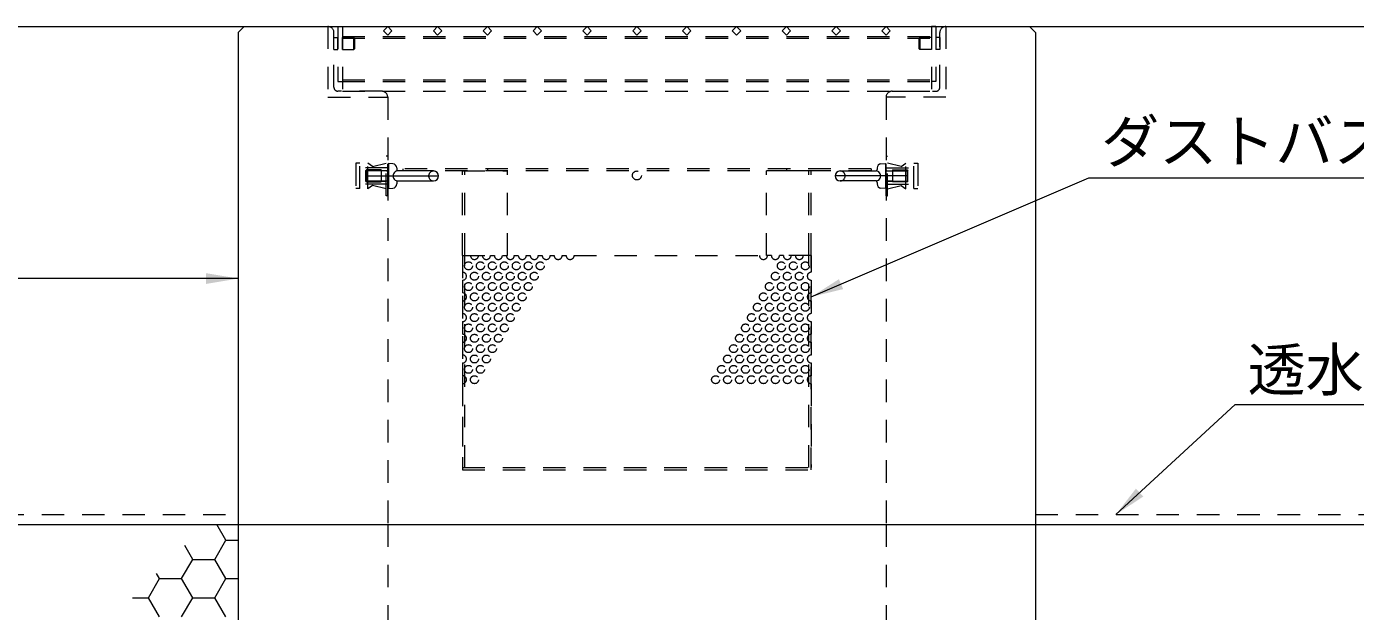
# Model space of a CAD drawing. Units: millimetres at full size, sheet at 1:30; details may follow other scales. Extents: x 47825 to 82541, y -23349 to -5561.
# Drawn here: x 52340 to 53673, y -18002 to -17415 of the extents above; entities that cross this region are included whole.
import ezdxf
from ezdxf.enums import TextEntityAlignment as Align

# ---------------------------------------------------------------- set-up
doc = ezdxf.new("R2010")
doc.units = ezdxf.units.MM
doc.header["$LTSCALE"] = 30
doc.linetypes.add('DASHED_SPACED', pattern=[12, 6, -6])
doc.linetypes.add('USER1', pattern=[1.35, 0.75, -0.6])
for name, color, linetype, lineweight in [('AG', 7, 'USER1', 9), ('L', 6, 'USER1', 9), ('ハッチング', 7, 'Continuous', 5), ('寸法線', 7, 'Continuous', 9), ('本体', 2, 'USER1', 13), ('補助線', 8, 'USER1', 5)]:
    doc.layers.add(name, color=color, linetype=linetype, lineweight=lineweight)
doc.styles.add('ＭＳ ゴシック', font='')
doc.styles.get('ＭＳ ゴシック').set_extended_font_data('MS Gothic')

# ---------------------------------------------------------------- blocks, each defined once
blk = doc.blocks.new('filled_arrow')
at = {"color": 0, "linetype": 'Continuous', "lineweight": -2}
blk.add_solid([(7.5, 1.25), (0, 0), (7.5, -1.25)], dxfattribs=at)

msp = doc.modelspace()

# ---------------------------------------------------------------- linework, layer by layer
at = {"layer": 'AG'}
for p, q in [((52652.33, -17414.6), (52656.83, -17414.6)), ((52652.33, -17414.6), (52652.33, -17469.6)), ((52656.83, -17414.6), (53247.83, -17414.6)), ((52656.83, -17414.6), (52656.83, -17479.6)), ((52656.83, -17414.6), (52658.83, -17414.6)), ((52656.83, -17414.6), (52656.83, -17469.6)), ((52702.33, -17414.6), (52698.09, -17418.84)), ((52706.57, -17418.84), (52702.33, -17414.6)), ((52705.33, -17414.6), (52707.33, -17414.6)), ((52747.13, -17414.6), (52749.33, -17414.6)), ((52752.33, -17414.6), (52748.09, -17418.84)), ((52756.57, -17418.84), (52752.33, -17414.6)), ((52755.33, -17414.6), (52757.33, -17414.6)), ((52802.33, -17414.6), (52798.09, -17418.84)), ((52806.57, -17418.84), (52802.33, -17414.6)), ((52852.33, -17414.6), (52848.09, -17418.84)), ((52856.57, -17418.84), (52852.33, -17414.6)), ((52902.33, -17414.6), (52898.09, -17418.84)), ((52906.57, -17418.84), (52902.33, -17414.6)), ((52952.33, -17414.6), (52948.09, -17418.84)), ((52956.57, -17418.84), (52952.33, -17414.6)), ((52981.93, -17414.6), (52983.93, -17414.6)), ((53002.33, -17414.6), (52998.09, -17418.84)), ((53006.57, -17418.84), (53002.33, -17414.6)), ((53052.33, -17414.6), (53048.09, -17418.84)), ((53056.57, -17418.84), (53052.33, -17414.6)), ((53062.93, -17414.6), (53064.93, -17414.6)), ((53102.33, -17414.6), (53098.09, -17418.84)), ((53106.57, -17418.84), (53102.33, -17414.6)), ((53147.13, -17414.6), (53149.33, -17414.6)), ((53152.33, -17414.6), (53148.09, -17418.84)), ((53156.57, -17418.84), (53152.33, -17414.6)), ((53202.33, -17414.6), (53198.09, -17418.84)), ((53206.57, -17418.84), (53202.33, -17414.6)), ((53247.83, -17414.6), (53247.83, -17479.6)), ((53252.33, -17414.6), (53247.83, -17414.6)), ((53247.83, -17414.6), (53247.83, -17469.6)), ((53252.33, -17414.6), (53252.33, -17469.6)), ((52656.83, -17424.6), (53247.83, -17424.6)), ((52656.83, -17426.1), (53247.83, -17426.1)), ((52698.09, -17418.84), (52702.33, -17423.09)), ((52702.33, -17423.09), (52706.57, -17418.84)), ((52748.09, -17418.84), (52752.33, -17423.09)), ((52752.33, -17423.09), (52756.57, -17418.84)), ((52798.09, -17418.84), (52802.33, -17423.09)), ((52802.33, -17423.09), (52806.57, -17418.84)), ((52848.09, -17418.84), (52852.33, -17423.09)), ((52852.33, -17423.09), (52856.57, -17418.84)), ((52898.09, -17418.84), (52902.33, -17423.09)), ((52902.33, -17423.09), (52906.57, -17418.84)), ((52948.09, -17418.84), (52952.33, -17423.09)), ((52952.33, -17423.09), (52956.57, -17418.84)), ((52998.09, -17418.84), (53002.33, -17423.09)), ((53002.33, -17423.09), (53006.57, -17418.84)), ((53048.09, -17418.84), (53052.33, -17423.09)), ((53052.33, -17423.09), (53056.57, -17418.84)), ((53098.09, -17418.84), (53102.33, -17423.09)), ((53102.33, -17423.09), (53106.57, -17418.84)), ((53148.09, -17418.84), (53152.33, -17423.09)), ((53152.33, -17423.09), (53156.57, -17418.84)), ((53198.09, -17418.84), (53202.33, -17423.09)), ((53202.33, -17423.09), (53206.57, -17418.84)), ((52656.83, -17468.1), (53247.83, -17468.1)), ((52652.33, -17469.6), (52656.83, -17469.6)), ((52656.83, -17469.6), (53247.83, -17469.6)), ((52656.83, -17479.6), (53247.83, -17479.6)), ((53252.33, -17469.6), (53247.83, -17469.6))]:
    msp.add_line(p, q, dxfattribs=at)
at = {"layer": 'L', "lineweight": 13}
for p, q in [((52642.33, -17414.6), (52642.33, -17485.6)), ((53262.33, -17414.6), (53262.33, -17485.6)), ((52648.33, -17475.6), (52648.33, -17420.6)), ((53256.33, -17475.6), (53256.33, -17420.6)), ((52696.33, -17479.6), (52652.33, -17479.6)), ((53208.33, -17479.6), (53252.33, -17479.6)), ((52642.33, -17485.6), (52702.33, -17485.6)), ((53262.33, -17485.6), (53202.33, -17485.6))]:
    msp.add_line(p, q, dxfattribs=at)
at = {"layer": 'L'}
for p, q in [((52648.33, -17437.6), (52648.33, -17425.6)), ((52648.33, -17425.6), (52652.33, -17425.6)), ((52652.33, -17437.6), (52652.33, -17425.6)), ((52656.83, -17437.6), (52656.83, -17425.6)), ((52656.83, -17425.6), (52668.33, -17425.6)), ((52668.33, -17437.6), (52668.33, -17425.6)), ((52669.33, -17426.6), (52668.33, -17425.6)), ((52669.33, -17436.6), (52669.33, -17426.6)), ((53236.33, -17425.6), (53235.33, -17426.6)), ((53235.33, -17426.6), (53235.33, -17436.6)), ((53247.83, -17425.6), (53236.33, -17425.6)), ((53236.33, -17425.6), (53236.33, -17437.6)), ((53247.83, -17425.6), (53247.83, -17437.6)), ((53256.33, -17425.6), (53252.33, -17425.6)), ((53252.33, -17425.6), (53252.33, -17437.6)), ((53256.33, -17425.6), (53256.33, -17437.6)), ((52648.33, -17437.6), (52652.33, -17437.6)), ((52656.83, -17437.6), (52668.33, -17437.6)), ((52668.33, -17437.6), (52669.33, -17436.6)), ((53235.33, -17436.6), (53236.33, -17437.6)), ((53247.83, -17437.6), (53236.33, -17437.6)), ((53256.33, -17437.6), (53252.33, -17437.6))]:
    msp.add_line(p, q, dxfattribs=at)
at = {"layer": 'L', "lineweight": 13}
for centre, radius, start, end in [((52642.33, -17420.6), 6, 0, 90), ((53262.33, -17420.6), 6, 90, 180), ((52652.33, -17475.6), 4, 180, 270), ((52696.33, -17485.6), 6, 0, 90), ((53208.33, -17485.6), 6, 90, 180), ((53252.33, -17475.6), 4, 270, 0)]:
    msp.add_arc(centre, radius, start, end, dxfattribs=at)
at = {"layer": 'ハッチング', "lineweight": 20}
for p, q in [((50987.33, -17414.6), (54917.33, -17414.6)), ((51237.33, -17914.6), (54667.33, -17914.6))]:
    msp.add_line(p, q, dxfattribs=at)
at = {"layer": 'ハッチング', "linetype": 'USER1'}
for p, q in [((53187.33, -17557.3), (52717.33, -17557.3)), ((52717.33, -17557.3), (52717.33, -17559.6)), ((53187.33, -17559.6), (52717.33, -17559.6)), ((52777.33, -17644.6), (52777.33, -17559.6)), ((52777.33, -17559.6), (52822.33, -17559.6)), ((52779.63, -17644.6), (52779.63, -17559.6)), ((52802.33, -17557.3), (52802.33, -17559.6)), ((52822.33, -17644.6), (52822.33, -17559.6)), ((53082.33, -17644.6), (53082.33, -17559.6)), ((53127.33, -17559.6), (53082.33, -17559.6)), ((53102.33, -17557.3), (53102.33, -17559.6)), ((53125.03, -17644.6), (53125.03, -17559.6)), ((53127.33, -17644.6), (53127.33, -17559.6)), ((53187.33, -17557.3), (53187.33, -17559.6)), ((52777.33, -17644.6), (52777.33, -17859.6)), ((52777.33, -17644.6), (52822.33, -17644.6)), ((52777.33, -17644.6), (52777.33, -17661.24)), ((52777.33, -17644.6), (52785.33, -17644.6)), ((52779.63, -17857.3), (52779.63, -17644.6)), ((52793.33, -17644.6), (52797.33, -17644.6)), ((52805.33, -17644.6), (52809.33, -17644.6)), ((52817.33, -17644.6), (52821.33, -17644.6)), ((52829.33, -17644.6), (52833.33, -17644.6)), ((52841.33, -17644.6), (52845.33, -17644.6)), ((52853.33, -17644.6), (52857.33, -17644.6)), ((52865.33, -17644.6), (52869.33, -17644.6)), ((52877.33, -17644.6), (52881.33, -17644.6)), ((52889.33, -17644.6), (53075.33, -17644.6)), ((53127.33, -17644.6), (53082.33, -17644.6)), ((53087.33, -17644.6), (53083.33, -17644.6)), ((53099.33, -17644.6), (53095.33, -17644.6)), ((53111.33, -17644.6), (53107.33, -17644.6)), ((53127.33, -17644.6), (53119.33, -17644.6)), ((53125.03, -17857.3), (53125.03, -17644.6)), ((53127.33, -17859.6), (53127.33, -17644.6)), ((53127.33, -17644.6), (53127.33, -17661.24)), ((52777.33, -17669.24), (52777.33, -17682.02)), ((53127.33, -17669.24), (53127.33, -17682.02)), ((52777.33, -17690.02), (52777.33, -17702.81)), ((53127.33, -17690.02), (53127.33, -17702.81)), ((52777.33, -17710.81), (52777.33, -17723.59)), ((53127.33, -17710.81), (53127.33, -17723.59)), ((52777.33, -17731.59), (52777.33, -17744.38)), ((53127.33, -17731.59), (53127.33, -17744.38)), ((52777.33, -17752.38), (52777.33, -17765.16)), ((53127.33, -17752.38), (53127.33, -17765.16)), ((52777.33, -17773.16), (52777.33, -17857.3)), ((53127.33, -17773.16), (53127.33, -17857.3)), ((52777.33, -17857.3), (53127.33, -17857.3)), ((52777.33, -17858.94), (52777.33, -17859.6)), ((52777.33, -17859.6), (53127.33, -17859.6))]:
    msp.add_line(p, q, dxfattribs=at)
at = {"layer": 'ハッチング'}
for p, q in [((52539.9, -17930.35), (52530.81, -17914.6)), ((52528.79, -17949.6), (52539.9, -17930.35)), ((52539.9, -17930.35), (52552.33, -17930.35)), ((52506.56, -17949.6), (52498.52, -17935.66)), ((52495.45, -17968.84), (52506.56, -17949.6)), ((52506.56, -17949.6), (52528.79, -17949.6)), ((52539.9, -17968.84), (52528.79, -17949.6)), ((52462.11, -17988.09), (52473.22, -17968.84)), ((52473.22, -17968.84), (52470.34, -17963.85)), ((52473.22, -17968.84), (52495.45, -17968.84)), ((52506.56, -17988.09), (52495.45, -17968.84)), ((52528.79, -17988.09), (52539.9, -17968.84)), ((52539.9, -17968.84), (52552.33, -17968.84)), ((52446.09, -17988.09), (52462.11, -17988.09)), ((52473.22, -18007.34), (52462.11, -17988.09)), ((52495.45, -18007.34), (52506.56, -17988.09)), ((52506.56, -17988.09), (52528.79, -17988.09)), ((52539.9, -18007.34), (52528.79, -17988.09))]:
    msp.add_line(p, q, dxfattribs=at)
at = {"layer": 'ハッチング', "linetype": 'USER1', "lineweight": 9}
msp.add_lwpolyline([(53352.33, -17904.6), (54683.51, -17904.6), (53708.51, -19854.6), (52196.15, -19854.6), (51221.15, -17904.6), (52552.33, -17904.6)], dxfattribs=at)
at = {"layer": 'ハッチング', "linetype": 'USER1'}
for centre, radius in [((52952.33, -17564.1), 4.5), ((52783.33, -17654.84), 4), ((52795.33, -17654.84), 4), ((52807.33, -17654.84), 4), ((52819.33, -17654.84), 4), ((52831.33, -17654.84), 4), ((52843.33, -17654.84), 4), ((52855.33, -17654.84), 4), ((53097.33, -17654.84), 4), ((53109.33, -17654.84), 4), ((53121.33, -17654.84), 4), ((52789.33, -17665.24), 4), ((52801.33, -17665.24), 4), ((52813.33, -17665.24), 4), ((52825.33, -17665.24), 4), ((52837.33, -17665.24), 4), ((52849.33, -17665.24), 4), ((53091.33, -17665.24), 4), ((53103.33, -17665.24), 4), ((53115.33, -17665.24), 4), ((52783.33, -17675.63), 4), ((52789.33, -17686.02), 4), ((52795.33, -17675.63), 4), ((52801.33, -17686.02), 4), ((52807.33, -17675.63), 4), ((52813.33, -17686.02), 4), ((52819.33, -17675.63), 4), ((52825.33, -17686.02), 4), ((52831.33, -17675.63), 4), ((52837.33, -17686.02), 4), ((52843.33, -17675.63), 4), ((53079.33, -17686.02), 4), ((53085.33, -17675.63), 4), ((53091.33, -17686.02), 4), ((53097.33, -17675.63), 4), ((53103.33, -17686.02), 4), ((53109.33, -17675.63), 4), ((53115.33, -17686.02), 4), ((53121.33, -17675.63), 4), ((52783.33, -17696.41), 4), ((52795.33, -17696.41), 4), ((52807.33, -17696.41), 4), ((52819.33, -17696.41), 4), ((52831.33, -17696.41), 4), ((53073.33, -17696.41), 4), ((53085.33, -17696.41), 4), ((53097.33, -17696.41), 4), ((53109.33, -17696.41), 4), ((53121.33, -17696.41), 4), ((52789.33, -17706.81), 4), ((52801.33, -17706.81), 4), ((52813.33, -17706.81), 4), ((52825.33, -17706.81), 4), ((53067.33, -17706.81), 4), ((53079.33, -17706.81), 4), ((53091.33, -17706.81), 4), ((53103.33, -17706.81), 4), ((53115.33, -17706.81), 4), ((52783.33, -17717.2), 4), ((52795.33, -17717.2), 4), ((52807.33, -17717.2), 4), ((52819.33, -17717.2), 4), ((53061.33, -17717.2), 4), ((53073.33, -17717.2), 4), ((53085.33, -17717.2), 4), ((53097.33, -17717.2), 4), ((53109.33, -17717.2), 4), ((53121.33, -17717.2), 4), ((52783.33, -17737.98), 4), ((52789.33, -17727.59), 4), ((52795.33, -17737.98), 4), ((52801.33, -17727.59), 4), ((52807.33, -17737.98), 4), ((52813.33, -17727.59), 4), ((53049.33, -17737.98), 4), ((53055.33, -17727.59), 4), ((53061.33, -17737.98), 4), ((53067.33, -17727.59), 4), ((53073.33, -17737.98), 4), ((53079.33, -17727.59), 4), ((53085.33, -17737.98), 4), ((53091.33, -17727.59), 4), ((53097.33, -17737.98), 4), ((53103.33, -17727.59), 4), ((53109.33, -17737.98), 4), ((53115.33, -17727.59), 4), ((53121.33, -17737.98), 4), ((52789.33, -17748.38), 4), ((52801.33, -17748.38), 4), ((53043.33, -17748.38), 4), ((53055.33, -17748.38), 4), ((53067.33, -17748.38), 4), ((53079.33, -17748.38), 4), ((53091.33, -17748.38), 4), ((53103.33, -17748.38), 4), ((53115.33, -17748.38), 4), ((52783.33, -17758.77), 4), ((52795.33, -17758.77), 4), ((53037.33, -17758.77), 4), ((53049.33, -17758.77), 4), ((53061.33, -17758.77), 4), ((53073.33, -17758.77), 4), ((53085.33, -17758.77), 4), ((53097.33, -17758.77), 4), ((53109.33, -17758.77), 4), ((53121.33, -17758.77), 4), ((52789.33, -17769.16), 4), ((53031.33, -17769.16), 4), ((53043.33, -17769.16), 4), ((53055.33, -17769.16), 4), ((53067.33, -17769.16), 4), ((53079.33, -17769.16), 4), ((53091.33, -17769.16), 4), ((53103.33, -17769.16), 4), ((53115.33, -17769.16), 4)]:
    msp.add_circle(centre, radius, dxfattribs=at)
for centre, start, end in [((52789.33, -17644.45), 182.1491, 357.8509), ((52801.33, -17644.45), 182.1491, 357.8509), ((52813.33, -17644.45), 182.1491, 357.8509), ((52825.33, -17644.45), 182.1491, 357.8509), ((52837.33, -17644.45), 182.1491, 357.8509), ((52849.33, -17644.45), 182.1491, 357.8509), ((52861.33, -17644.45), 182.1491, 357.8509), ((52873.33, -17644.45), 182.1491, 357.8509), ((52885.33, -17644.45), 182.1491, 357.8509), ((53079.33, -17644.45), 182.1491, 357.8509), ((53091.33, -17644.45), 182.1491, 357.8509), ((53103.33, -17644.45), 182.1491, 357.8509), ((53115.33, -17644.45), 182.1491, 357.8509), ((52777.33, -17665.24), 270, 90), ((53127.33, -17665.24), 90, 270), ((52777.33, -17686.02), 270, 90), ((53127.33, -17686.02), 90, 270), ((52777.33, -17706.81), 270, 90), ((53127.33, -17706.81), 90, 270), ((52777.33, -17727.59), 270, 90), ((53127.33, -17727.59), 90, 270), ((52777.33, -17748.38), 270, 90), ((53127.33, -17748.38), 90, 270), ((52777.33, -17769.16), 270, 90), ((53127.33, -17769.16), 90, 270)]:
    msp.add_arc(centre, 4, start, end, dxfattribs=at)
at = {"layer": '寸法線'}
for q in [(53877.79, -17414.6), (54034.94, -17414.6)]:
    msp.add_line((53396.33, -17414.6), q, dxfattribs=at)
for points in [[(53127.33, -17686.02), (53405.7, -17566.65), (53870.48, -17566.65)], [(52552.33, -17667.6), (52263.56, -17667.6), (52051.42, -17667.6)], [(53432.94, -17904.6), (53552.59, -17793.95), (53846.51, -17793.95)]]:
    msp.add_lwpolyline(points, dxfattribs=at)
at = {"layer": '本体', "linetype": 'Continuous'}
for p, q in [((52558.33, -17414.6), (52552.33, -17420.6)), ((52558.33, -17414.6), (52642.33, -17414.6)), ((52642.33, -17414.6), (53262.33, -17414.6)), ((53262.33, -17414.6), (53346.33, -17414.6)), ((53346.33, -17414.6), (53352.33, -17420.6)), ((52552.33, -17420.6), (52552.33, -17914.6)), ((53352.33, -17420.6), (53352.33, -17914.6)), ((52552.33, -17914.6), (53352.33, -17914.6)), ((52552.33, -17914.6), (53352.33, -17914.6)), ((52552.33, -17914.6), (52552.33, -18414.6)), ((53352.33, -17914.6), (53352.33, -18414.6))]:
    msp.add_line(p, q, dxfattribs=at)
at = {"layer": '本体', "lineweight": 9}
for p, q in [((52702.33, -17485.6), (52702.33, -17914.6)), ((53202.33, -17485.6), (53202.33, -17914.6)), ((52702.33, -17914.6), (52702.33, -18414.6)), ((53202.33, -17914.6), (53202.33, -18414.6))]:
    msp.add_line(p, q, dxfattribs=at)
at = {"layer": '補助線'}
for p, q in [((52700.83, -17584.6), (52700.83, -17544.6)), ((52702.33, -17544.6), (52700.83, -17544.6)), ((52702.33, -17584.6), (52702.33, -17544.6)), ((53202.33, -17584.6), (53202.33, -17544.6)), ((53202.33, -17544.6), (53203.83, -17544.6)), ((53203.83, -17584.6), (53203.83, -17544.6)), ((52674.33, -17551.85), (52670.33, -17551.85)), ((52670.33, -17551.85), (52670.33, -17577.35)), ((52674.33, -17577.35), (52674.33, -17551.85)), ((52702.33, -17556.35), (52674.33, -17556.35)), ((52680.93, -17558.6), (52680.33, -17559.2)), ((52680.33, -17559.2), (52695.73, -17559.2)), ((52680.33, -17570), (52680.33, -17559.2)), ((52702.33, -17559.35), (52680.83, -17559.35)), ((52680.83, -17569.85), (52680.83, -17559.35)), ((52695.73, -17558.6), (52680.93, -17558.6)), ((52680.93, -17558.6), (52680.93, -17570.6)), ((52682.33, -17577.6), (52682.33, -17551.6)), ((52687.03, -17555.1), (52682.33, -17551.6)), ((52682.33, -17569.85), (52682.33, -17559.35)), ((52687.03, -17555.1), (52700.83, -17551.6)), ((52695.73, -17558.6), (52695.73, -17570.6)), ((52701.13, -17559.5), (52696.21, -17559.5)), ((53202.33, -17556.35), (53230.33, -17556.35)), ((53202.33, -17559.35), (53223.83, -17559.35)), ((53203.53, -17559.5), (53208.45, -17559.5)), ((53217.63, -17555.1), (53203.83, -17551.6)), ((53208.93, -17558.6), (53223.73, -17558.6)), ((53208.93, -17558.6), (53208.93, -17570.6)), ((53224.33, -17559.2), (53208.93, -17559.2)), ((53217.63, -17555.1), (53222.33, -17551.6)), ((53222.33, -17577.6), (53222.33, -17551.6)), ((53222.33, -17569.85), (53222.33, -17559.35)), ((53223.73, -17558.6), (53224.33, -17559.2)), ((53223.73, -17558.6), (53223.73, -17570.6)), ((53223.83, -17569.85), (53223.83, -17559.35)), ((53224.33, -17570), (53224.33, -17559.2)), ((53230.33, -17577.35), (53230.33, -17551.85)), ((53230.33, -17551.85), (53234.33, -17551.85)), ((53234.33, -17551.85), (53234.33, -17577.35)), ((52702.33, -17572.85), (52674.33, -17572.85)), ((52680.33, -17570), (52695.73, -17570)), ((52680.33, -17570), (52680.93, -17570.6)), ((52702.33, -17569.85), (52680.83, -17569.85)), ((52680.93, -17570.6), (52695.73, -17570.6)), ((52687.03, -17574.1), (52682.33, -17577.6)), ((52700.83, -17577.6), (52687.03, -17574.1)), ((52696.21, -17569.7), (52701.13, -17569.7)), ((53202.33, -17569.85), (53223.83, -17569.85)), ((53202.33, -17572.85), (53230.33, -17572.85)), ((53208.45, -17569.7), (53203.53, -17569.7)), ((53203.83, -17577.6), (53217.63, -17574.1)), ((53224.33, -17570), (53208.93, -17570)), ((53223.73, -17570.6), (53208.93, -17570.6)), ((53217.63, -17574.1), (53222.33, -17577.6)), ((53224.33, -17570), (53223.73, -17570.6)), ((52674.33, -17577.35), (52670.33, -17577.35)), ((52702.33, -17584.6), (52700.83, -17584.6)), ((53202.33, -17584.6), (53203.83, -17584.6)), ((53230.33, -17577.35), (53234.33, -17577.35))]:
    msp.add_line(p, q, dxfattribs=at)
at = {"layer": '補助線', "linetype": 'Continuous', "lineweight": 15}
for p, q in [((52702.93, -17552.14), (52702.33, -17552.67)), ((52702.33, -17576.53), (52702.33, -17552.67)), ((52707.4, -17552.38), (52702.93, -17552.14)), ((52702.93, -17552.14), (52702.93, -17577.07)), ((52711.33, -17556.54), (52711.33, -17558)), ((52748.33, -17559.6), (52712.05, -17559.6)), ((53156.33, -17559.6), (53192.61, -17559.6)), ((53193.33, -17556.54), (53193.33, -17558)), ((53197.27, -17552.38), (53201.73, -17552.14)), ((53201.73, -17552.14), (53202.33, -17552.67)), ((53201.73, -17552.14), (53201.73, -17577.07)), ((53202.33, -17576.53), (53202.33, -17552.67)), ((52711.33, -17571.2), (52711.33, -17572.66)), ((52712.05, -17569.6), (52748.33, -17569.6)), ((52712.05, -17569.6), (52712.09, -17569.6)), ((53192.62, -17569.6), (53156.33, -17569.6)), ((53192.61, -17569.6), (53192.58, -17569.6)), ((53193.33, -17571.2), (53193.33, -17572.66)), ((52702.33, -17576.53), (52702.93, -17577.07)), ((52702.93, -17577.07), (52707.4, -17576.82)), ((53201.73, -17577.07), (53197.27, -17576.82)), ((53202.33, -17576.53), (53201.73, -17577.07))]:
    msp.add_line(p, q, dxfattribs=at)
at = {"layer": '補助線', "linetype": 'DASHED_SPACED', "lineweight": 0}
for p, q in [((52711.33, -17558), (52711.33, -17558.03)), ((53193.33, -17558), (53193.33, -17558.03))]:
    msp.add_line(p, q, dxfattribs=at)
at = {"layer": '補助線', "linetype": 'Continuous', "lineweight": 13}
for p, q in [((52680.33, -17564.6), (52753.33, -17564.6)), ((53224.33, -17564.6), (53151.33, -17564.6))]:
    msp.add_line(p, q, dxfattribs=at)
at = {"layer": '補助線', "linetype": 'DASHED_SPACED', "lineweight": 0}
for points in [[(52712.09, -17569.6), (52712.07, -17569.6), (52712.05, -17569.6)], [(52712.13, -17569.6), (52712.13, -17569.6), (52712.07, -17569.6), (52712.05, -17569.6)], [(53192.53, -17569.6), (53192.53, -17569.6), (53192.6, -17569.6), (53192.61, -17569.6)], [(53192.58, -17569.6), (53192.6, -17569.6), (53192.62, -17569.6)]]:
    msp.add_lwpolyline(points, dxfattribs=at)
at = {"layer": '補助線'}
for centre, radius, start, end in [((52696.21, -17559.02), 0.48, 180, 270), ((52701.13, -17558.3), 1.2, 270, 0), ((53203.53, -17558.3), 1.2, 180, 270), ((53208.45, -17559.02), 0.48, 270, 0), ((52696.21, -17570.18), 0.48, 90, 180), ((52701.13, -17570.9), 1.2, 0, 90), ((53203.53, -17570.9), 1.2, 90, 180), ((53208.45, -17570.18), 0.48, 0, 90)]:
    msp.add_arc(centre, radius, start, end, dxfattribs=at)
at = {"layer": '補助線', "linetype": 'Continuous', "lineweight": 15}
for centre, radius, start, end in [((52707.16, -17556.54), 4.17, 0, 86.82017), ((52713, -17564.6), 5.3, 129.8228, 230.1772), ((52712.3, -17563.93), 4.33, 93.24714, 128.36849), ((52712.89, -17558.23), 1.57, 172.53831, 240.98463), ((52748.33, -17564.6), 5, 270, 90), ((53156.33, -17564.6), 5, 90, 270), ((53191.78, -17558.23), 1.57, 299.01537, 7.46169), ((53192.37, -17563.93), 4.33, 51.63151, 86.75286), ((53197.5, -17556.54), 4.17, 93.17983, 180), ((53191.67, -17564.6), 5.3, 309.8228, 50.1772), ((52707.16, -17572.66), 4.17, 273.17983, 0), ((52712.33, -17565.19), 4.42, 232.02217, 266.3768), ((52712.93, -17571), 1.61, 119.85398, 187.31894), ((53191.73, -17571), 1.61, 352.68106, 60.14602), ((53192.34, -17565.19), 4.42, 273.6232, 307.97783), ((53197.5, -17572.66), 4.17, 180, 266.82017)]:
    msp.add_arc(centre, radius, start, end, dxfattribs=at)
at = {"layer": '補助線', "linetype": 'DASHED_SPACED', "lineweight": 0}
for centre, start, end in [((52748.33, -17564.6), 90, 270), ((53156.33, -17564.6), 270, 90)]:
    msp.add_arc(centre, 5, start, end, dxfattribs=at)

# ---------------------------------------------------------------- block references
at = {"layer": '寸法線', "xscale": 4.33, "yscale": 4.33}
for p, rotation in [((52552.33, -17667.6), 180), ((53127.33, -17686.02), 23.2), ((53432.94, -17904.6), 42.8)]:
    msp.add_blockref('filled_arrow', p, dxfattribs=dict(at, rotation=rotation))

# ---------------------------------------------------------------- texts
at = {"layer": '寸法線', "style": 'ＭＳ ゴシック'}
for s, p in [('ダストバスケット', (53418.2, -17508.54)), ('透水シート', (53565.09, -17737.67))]:
    msp.add_text(s, height=42.72, dxfattribs=at).set_placement(p, align=Align.TOP_LEFT)

doc.saveas('drawing.dxf')
